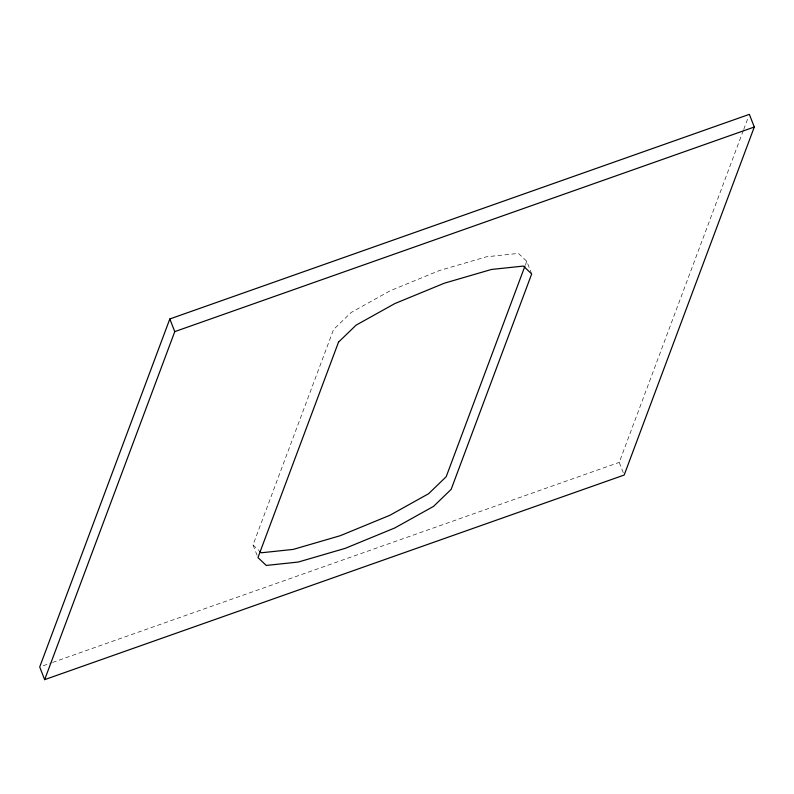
<?xml version="1.0" encoding="UTF-8"?>
<svg xmlns="http://www.w3.org/2000/svg" width="794" height="794" viewBox="0 0 794 794"><rect width="100%" height="100%" fill="white"/><g stroke="black" fill="none" stroke-linecap="round" stroke-linejoin="round"><path stroke-width="0.6" stroke-dasharray="3.97 2.98" d="M257.067 555.284L253.018 544.922L333.569 329.48L351.147 312.489L389.923 290.892L439.449 270.516L486.484 256.799L518.452 253.415L526.74 261.276L531.246 272.789M525.439 264.749L526.74 261.276M623.28 472.738L619.231 462.376L743.273 130.593M743.71 129.442L748.484 116.678M43.204 665.749L51.382 662.861M52.553 662.444L619.231 462.376M253.018 544.922L258.814 550.421"/><path stroke-width="1.19" d="M169.817 318.96L39.7 666.98L44.653 679.644L624.183 475.04L754.3 127.02L749.347 114.356L169.817 318.96L174.769 331.624L44.653 679.644M525.013 265.911L446.188 476.718L428.611 493.709L389.834 515.306L340.308 535.682L293.274 549.398L261.305 552.783L259.648 551.205M174.769 331.624L754.3 127.02M338.512 342.135L257.961 557.577L266.258 565.437L298.226 562.053L345.261 548.336L394.787 527.96L433.554 506.374L451.141 489.382L531.692 273.94L523.405 266.079L491.436 269.464L444.402 283.18L394.876 303.556L356.099 325.143L338.512 342.135"/></g></svg>
